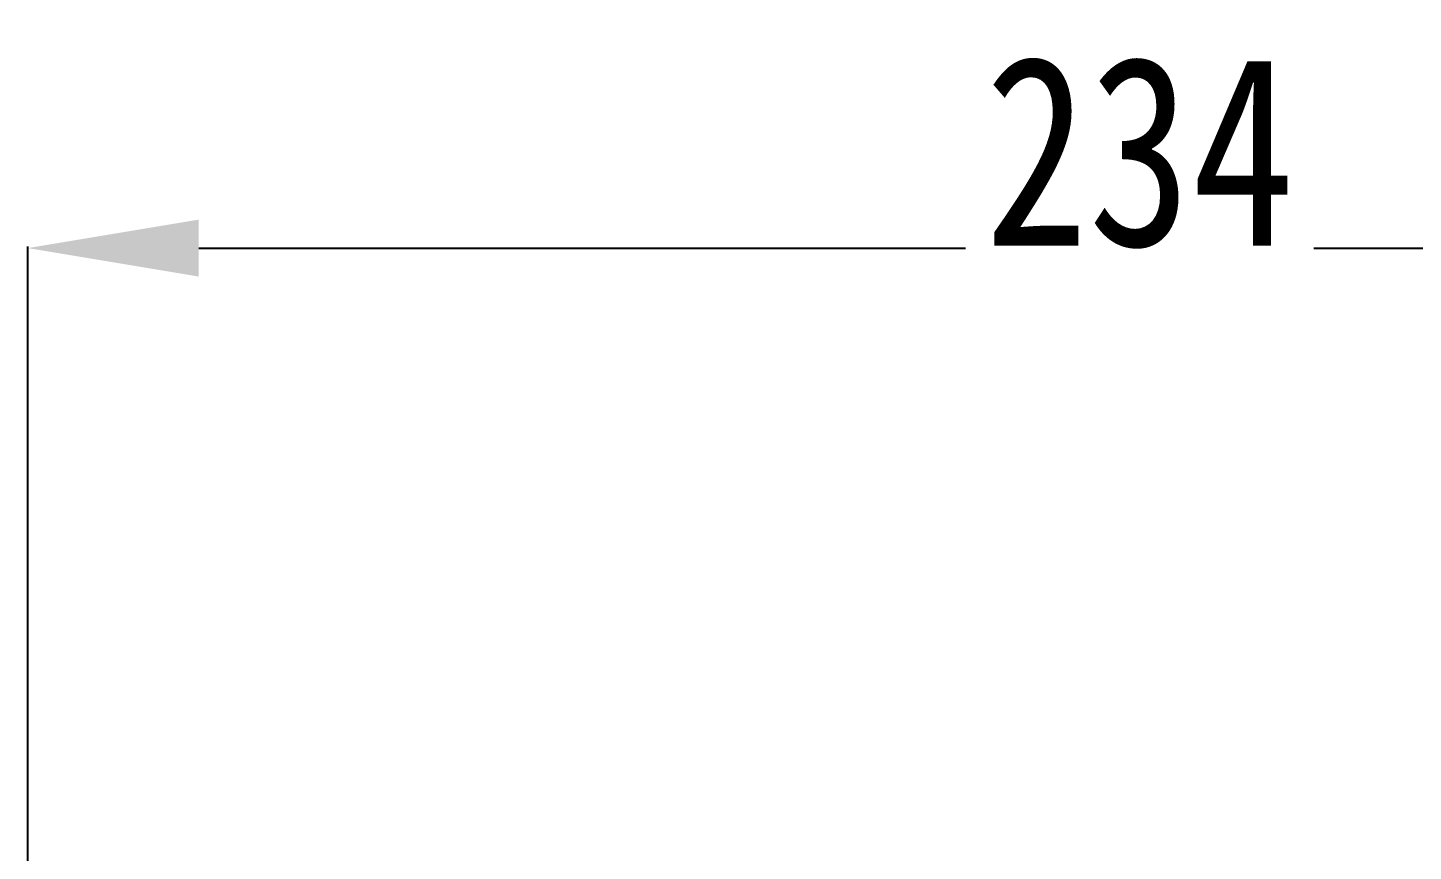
# Model space of a CAD drawing. Header units: millimetres. Extents: x 101 to 1819, y 134 to 1482.
# Drawn here: x 266.9 to 412.8, y 1355.3 to 1442 of the extents above; entities that cross this region are included whole.
import ezdxf

# ---------------------------------------------------------------- set-up
doc = ezdxf.new("R2010")
doc.units = ezdxf.units.MM
doc.layers.add('尺寸线层', color=3, linetype='Continuous', lineweight=18)
doc.styles.add('HZ', font='', dxfattribs={"width": 0.8})
doc.styles.get('HZ').set_extended_font_data('宋体')
doc.dimstyles.new('JP20', dxfattribs={"dimtxt": 20, "dimasz": 18, "dimexe": 0.18, "dimexo": 0.0625, "dimgap": 0.09, "dimtad": 1, "dimdec": 1, "dimzin": 12, "dimdsep": 46, "dimtxsty": 'HZ', "dimcen": 0.09, "dimdle": 36, "dimclrd": 136, "dimclre": 4, "dimclrt": 6, "dimadec": 0, "dimazin": 0, "dimtfac": 1, "dimtdec": 1, "dimtmove": 0, "dimatfit": 3, "dimfxl": 1, "dimtolj": 1, "dimarcsym": 0})

# ---------------------------------------------------------------- blocks, each defined once
blk = doc.blocks.new('*X9')
at = {"layer": 'Defpoints', "color": 0}
for p in [(501.09, 1418.82), (266.89, 1298.1), (501.09, 1298.1)]:
    blk.add_point(p, dxfattribs=at)
at = {"layer": '尺寸线层', "color": 4, "linetype": 'Continuous', "lineweight": -2}
for p, q in [((266.89, 1298.16), (266.89, 1419)), ((501.09, 1298.16), (501.09, 1419))]:
    blk.add_line(p, q, dxfattribs=at)
at = {"layer": '尺寸线层', "color": 136, "linetype": 'Continuous', "lineweight": -2}
blk.add_line((284.89, 1418.82), (483.09, 1418.82), dxfattribs=at)
at = {"layer": '尺寸线层', "color": 136}
for points in [[(284.89, 1421.82), (284.89, 1415.82), (266.89, 1418.82)], [(483.09, 1415.82), (483.09, 1421.82), (501.09, 1418.82)]]:
    blk.add_solid(points, dxfattribs=at)
at = {"layer": '尺寸线层', "color": 6, "insert": (383.99, 1428.91), "char_height": 20, "attachment_point": 5, "style": 'HZ', "bg_fill": 3, "box_fill_scale": 1.1, "bg_fill_color": 256, "bg_fill_true_color": 13158600, "bg_fill_transparency": 0}
blk.add_mtext('\\A1;234', dxfattribs=at)

msp = doc.modelspace()

# ---------------------------------------------------------------- dimensions: what is measured, and where the dimension line sits
at = {"layer": '尺寸线层', "color": 0}
dim = msp.add_linear_dim(base=(501.09, 1418.82), p1=(266.89, 1298.1), p2=(501.09, 1298.1), dimstyle='JP20', override={"dimscale": 1, "dimdec": 0, "dimsah": 1, "dimtfill": 1, "dimtzin": 8}, dxfattribs=at)
dim.commit()
dim.dimension.update_dxf_attribs({"geometry": '*X9', "text_midpoint": (383.99, 1428.91)})

doc.saveas('drawing.dxf')
